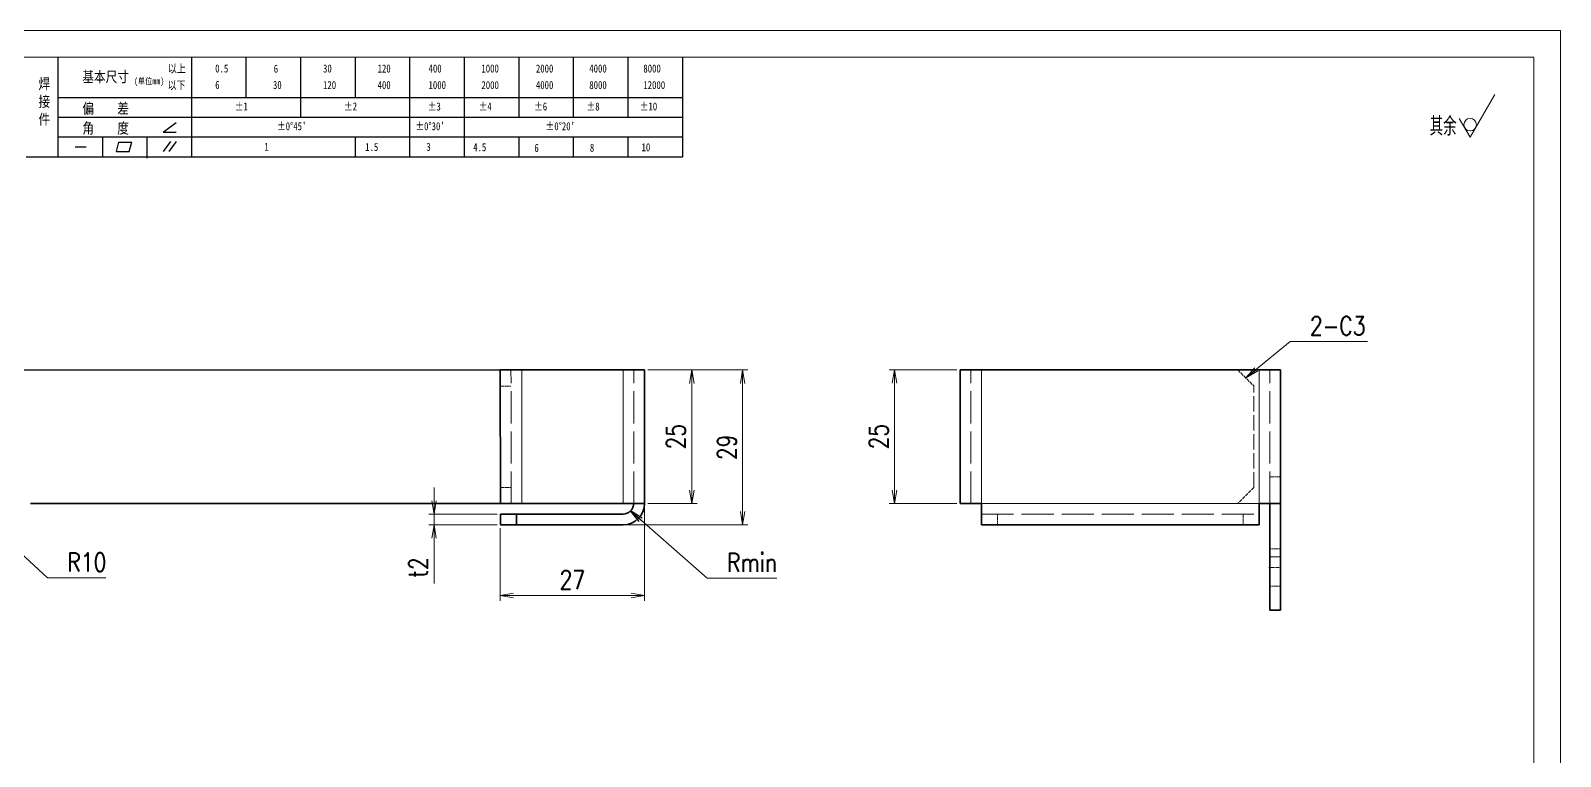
# Model space of a CAD drawing. Header units: millimetres. Extents: x 1333 to 359964, y -52803 to -5704.
# Drawn here: x 177762.5 to 178049.1, y -26240.5 to -26104.6 of the extents above; entities that cross this region are included whole.
import ezdxf

# ---------------------------------------------------------------- set-up
doc = ezdxf.new("R2010")
doc.units = ezdxf.units.MM
doc.header["$LTSCALE"] = 0.5
for name, pattern in [('AM_ISO02W050x2', [3.75, 3, -0.75]), ('AM_ISO08W050x2', [9, 6, -0.75, 1.5, -0.75]), ('DASHDOT', [18.5, 12, -3, 0.5, -3]), ('DASHED', [15, 12, -3]), ('DOT2', [0.125, 0, -0.125])]:
    doc.linetypes.add(name, pattern=pattern)
for name, color, linetype, lineweight in [('中心线', 2, 'AM_ISO08W050x2', 18), ('图框', 7, 'Continuous', 18), ('标注线', 3, 'Continuous', 18), ('粗实线', 7, 'Continuous', 35), ('虚线', 1, 'AM_ISO02W050x2', 18)]:
    doc.layers.add(name, color=color, linetype=linetype, lineweight=lineweight)
doc.layers.add('图\\M+19E79\\M+195B6\\M+18E9A', color=7, linetype='Continuous')
doc.layers.add('打印-禁用', color=7, linetype='Continuous', lineweight=15, plot=False)
doc.styles.add('DIM', font='romans.shx', dxfattribs={"width": 0.8, "bigfont": 'bigfont.shx'})
doc.styles.add('国标', font='simfang.ttf', dxfattribs={"width": 0.8})
doc.styles.add('机械长仿宋', font='gbenor.shx', dxfattribs={"height": 1, "bigfont": 'gbcbig.shx'})
doc.dimstyles.new('DEH 1-1', dxfattribs={"dimtxt": 3.5, "dimasz": 2.5, "dimexe": 1, "dimexo": 0.625, "dimgap": 1.2, "dimtad": 1, "dimtoh": 1, "dimdsep": 46, "dimtxsty": 'DIM', "dimblk": 'OPEN', "dimcen": 0, "dimclrd": 8, "dimclre": 8, "dimclrt": 2, "dimazin": 2, "dimtfac": 0.5, "dimtmove": 0, "dimatfit": 3, "dimldrblk": 'OPEN', "dimfxl": 0, "dimtolj": 2, "dimlwd": 18, "dimlwe": 18, "dimarcsym": 0})
doc.dimstyles.new('DEH 1-1$0', dxfattribs={"dimtxt": 3.5, "dimasz": 2.5, "dimexe": 1, "dimexo": 0.625, "dimgap": 1.2, "dimtad": 1, "dimzin": 9, "dimdsep": 46, "dimtxsty": 'DIM', "dimblk": 'OPEN', "dimcen": 0, "dimclrd": 8, "dimclre": 8, "dimclrt": 2, "dimazin": 2, "dimtfac": 0.5, "dimtmove": 0, "dimatfit": 3, "dimldrblk": 'OPEN', "dimfxl": 0, "dimtolj": 2, "dimlwd": 18, "dimlwe": 18, "dimarcsym": 0})

# ---------------------------------------------------------------- blocks, each defined once
blk = doc.blocks.new('GZDEH零件A3图框V01版')
at = {"layer": '图\\M+19E79\\M+195B6\\M+18E9A', "color": 9}
for p, q in [((2996.09, -1573.08), (2996.09, -1554.46)), ((3021.09, -1561.98), (3021.09, -1554.46)), ((3031.31, -1561.98), (3031.31, -1554.46)), ((3041.53, -1561.98), (3041.53, -1554.46)), ((3051.75, -1561.98), (3051.75, -1554.46)), ((3061.98, -1561.98), (3061.98, -1554.46)), ((3072.2, -1561.98), (3072.2, -1554.46)), ((3082.42, -1561.98), (3082.42, -1554.46)), ((3092.64, -1561.98), (3092.64, -1554.46)), ((3102.86, -1561.98), (3102.86, -1554.46)), ((3113.09, -1573.08), (3113.09, -1554.46)), ((2996.09, -1561.98), (3113.09, -1561.98)), ((3021.09, -1573.08), (3021.09, -1561.98)), ((3041.53, -1565.68), (3041.53, -1561.98)), ((3061.98, -1573.08), (3061.98, -1561.98)), ((3072.2, -1573.08), (3072.2, -1561.98)), ((3082.42, -1565.68), (3082.42, -1561.98)), ((3092.64, -1565.68), (3092.64, -1561.98)), ((3102.86, -1565.68), (3102.86, -1561.98)), ((2996.09, -1565.68), (3113.09, -1565.68)), ((3015.75, -1568.51), (3018.15, -1566.66)), ((2996.09, -1569.38), (3113.09, -1569.38)), ((3004.42, -1573.08), (3004.42, -1569.38)), ((3006.97, -1572.12), (3007.45, -1570.33)), ((3007.45, -1570.33), (3009.86, -1570.33)), ((3009.39, -1572.12), (3009.86, -1570.33)), ((3012.75, -1573.08), (3012.75, -1569.38)), ((3015.75, -1568.51), (3018.15, -1568.51)), ((3015.81, -1572.12), (3017.15, -1570.26)), ((3016.89, -1572.12), (3018.23, -1570.26)), ((3051.75, -1573.08), (3051.75, -1569.38)), ((3082.42, -1573.08), (3082.42, -1569.48)), ((3092.64, -1573.08), (3092.64, -1569.38)), ((3102.86, -1573.08), (3102.86, -1569.38)), ((2990.09, -1573.08), (3113.09, -1573.08)), ((2999.26, -1571.23), (3001.32, -1571.23)), ((3006.97, -1572.12), (3009.39, -1572.12)), ((3012.75, -1573.33), (3012.75, -1573.08))]:
    blk.add_line(p, q, dxfattribs=at)
at = {"layer": '图框', "linetype": 'Continuous'}
for p, q in [((3272.49, -1554.46), (2882.49, -1554.46)), ((3272.49, -1832.96), (3272.49, -1554.46))]:
    blk.add_line(p, q, dxfattribs=at)
at = {"layer": '打印-禁用', "linetype": 'Continuous'}
for p, q in [((3277.49, -1549.46), (2857.49, -1549.46)), ((3277.49, -1846.46), (3277.49, -1549.46))]:
    blk.add_line(p, q, dxfattribs=at)
at = {"layer": '图\\M+19E79\\M+195B6\\M+18E9A', "color": 9, "style": '国标', "width": 0.8}
for s, height, p in [('以上', 1.5, (3016.64, -1557.33)), ('0.5', 1.5, (3025.49, -1557.3)), ('6', 1.5, (3036.45, -1557.34)), ('30', 1.5, (3045.69, -1557.31)), ('120', 1.5, (3055.91, -1557.31)), ('400', 1.5, (3065.46, -1557.31)), ('1000', 1.5, (3075.36, -1557.31)), ('2000', 1.5, (3085.57, -1557.31)), ('4000', 1.5, (3095.57, -1557.31)), ('8000', 1.5, (3105.7, -1557.31)), ('基本尺寸', 2, (3000.6, -1559.1)), ('以下', 1.5, (3016.58, -1560.43)), ('6', 1.5, (3025.49, -1560.38)), ('30', 1.5, (3036.31, -1560.39)), ('120', 1.5, (3045.69, -1560.41)), ('400', 1.5, (3055.91, -1560.41)), ('1000', 1.5, (3065.46, -1560.41)), ('2000', 1.5, (3075.36, -1560.41)), ('4000', 1.5, (3085.57, -1560.41)), ('8000', 1.5, (3095.57, -1560.41)), ('12000', 1.5, (3105.7, -1560.41)), ('偏    差', 2, (3000.6, -1565.04)), ('±1', 1.5, (3029.16, -1564.42)), ('±2', 1.5, (3049.61, -1564.42)), ('±3', 1.5, (3065.3, -1564.42)), ('±4', 1.5, (3074.85, -1564.42)), ('±6', 1.5, (3085.22, -1564.42)), ('±8', 1.5, (3095.06, -1564.42)), ('±10', 1.5, (3105.02, -1564.42)), ('角    度', 2, (3000.6, -1568.74)), ("±0%%D45'", 1.5, (3037.06, -1568.12)), ("±0%%D30'", 1.5, (3062.98, -1568.12)), ("±0%%D20'", 1.5, (3087.38, -1568.12)), ('1', 1.5, (3034.69, -1571.98)), ('1.5', 1.5, (3053.59, -1572.01)), ('3', 1.5, (3065.05, -1571.98)), ('4.5', 1.5, (3073.82, -1572.05)), ('6', 1.5, (3085.28, -1572.19)), ('8', 1.5, (3095.68, -1572.15)), ('10', 1.5, (3105.36, -1572.06))]:
    blk.add_text(s, height=height, dxfattribs=at).set_placement(p)
at = {"layer": '图\\M+19E79\\M+195B6\\M+18E9A', "color": 9, "lineweight": 15, "style": '国标', "width": 0.8}
blk.add_text('(单位mm)', height=1.2, dxfattribs=at).set_placement((3010.27, -1559.51))
at = {"layer": '图\\M+19E79\\M+195B6\\M+18E9A', "color": 9, "insert": (2992.39, -1558.41), "char_height": 2, "width": 3.1877, "attachment_point": 1, "style": '国标'}
blk.add_mtext('焊\\P接\\P件', dxfattribs=at)
blk = doc.blocks.new('DEH A3')
at = {"layer": '图框'}
blk.add_blockref('GZDEH零件A3图框V01版', (-2857.49, 1846.46), dxfattribs=at)
blk = doc.blocks.new('FINISHER_NON')
at = {"layer": '标注线'}
for p, q in [((0, 0), (4.62, 8)), ((-2.02, 3.5), (0, 0))]:
    blk.add_line(p, q, dxfattribs=at)
blk.add_circle((0, 2.33), 1.17, dxfattribs=at)
blk = doc.blocks.new('其余不去材料')
at = {"layer": '标注线'}
blk.add_blockref('FINISHER_NON', (0, 0), dxfattribs=at)
at = {"layer": '标注线', "color": 7, "linetype": 'DOT2', "style": '机械长仿宋'}
blk.add_text('其余', height=3.5, dxfattribs=at).set_placement((-7.56, 0.3))
blk = doc.blocks.new('_Open')
at = {"color": 0, "linetype": 'ByBlock', "lineweight": -2}
for p, q in [((-1, 0.17), (0, 0)), ((-1, -0.17), (0, 0)), ((0, 0), (-1, 0))]:
    blk.add_line(p, q, dxfattribs=at)
blk = doc.blocks.new('*D300')
at = {"layer": 'Defpoints', "color": 0, "transparency": 16777216}
for p in [(177877.54, -26193.12), (177850.54, -26197.12), (177850.54, -26210.35)]:
    blk.add_point(p, dxfattribs=at)
at = {"layer": '标注线', "color": 8, "lineweight": 18, "transparency": 16777216}
for p, q in [((177877.54, -26193.74), (177877.54, -26211.35)), ((177850.54, -26197.75), (177850.54, -26211.35)), ((177875.04, -26210.35), (177853.04, -26210.35))]:
    blk.add_line(p, q, dxfattribs=at)
at = {"layer": '标注线', "color": 8, "lineweight": 18, "transparency": 16777216, "xscale": 2.5, "yscale": 2.5, "zscale": 2.5, "rotation": 180}
blk.add_blockref('_Open', (177850.54, -26210.35), dxfattribs=at)
at = {"layer": '标注线', "color": 8, "lineweight": 18, "transparency": 16777216, "xscale": 2.5, "yscale": 2.5, "zscale": 2.5}
blk.add_blockref('_Open', (177877.54, -26210.35), dxfattribs=at)
at = {"layer": '标注线', "color": 2, "transparency": 16777216, "insert": (177864.04, -26207.4), "char_height": 3.5, "attachment_point": 5, "style": 'DIM'}
blk.add_mtext('\\A2;27', dxfattribs=at)
blk = doc.blocks.new('*D301')
at = {"layer": 'Defpoints', "color": 0, "transparency": 16777216}
for p in [(177877.54, -26168.12), (177873.54, -26197.11), (177895.94, -26197.11)]:
    blk.add_point(p, dxfattribs=at)
at = {"layer": '标注线', "color": 8, "lineweight": 18, "transparency": 16777216}
for p, q in [((177878.17, -26168.12), (177896.94, -26168.12)), ((177895.94, -26170.62), (177895.94, -26194.61)), ((177874.17, -26197.11), (177896.94, -26197.11))]:
    blk.add_line(p, q, dxfattribs=at)
at = {"layer": '标注线', "color": 8, "lineweight": 18, "transparency": 16777216, "xscale": 2.5, "yscale": 2.5, "zscale": 2.5}
for p, rotation in [((177895.94, -26168.12), 90), ((177895.94, -26197.11), 270)]:
    blk.add_blockref('_Open', p, dxfattribs=dict(at, rotation=rotation))
at = {"layer": '标注线', "color": 2, "transparency": 16777216, "insert": (177892.99, -26182.62), "char_height": 3.5, "attachment_point": 5, "rotation": 90, "style": 'DIM'}
blk.add_mtext('\\A2;29', dxfattribs=at)
blk = doc.blocks.new('*D308')
at = {"layer": 'Defpoints', "color": 0, "transparency": 16777216}
for p in [(177878.17, -26168.12), (177886.4, -26168.12), (177877.54, -26193.12)]:
    blk.add_point(p, dxfattribs=at)
at = {"layer": '标注线', "color": 8, "lineweight": 18, "transparency": 16777216}
for p, q in [((177878.79, -26168.12), (177887.4, -26168.12)), ((177886.4, -26190.62), (177886.4, -26170.62)), ((177878.17, -26193.12), (177887.4, -26193.12))]:
    blk.add_line(p, q, dxfattribs=at)
at = {"layer": '标注线', "color": 8, "lineweight": 18, "transparency": 16777216, "xscale": 2.5, "yscale": 2.5, "zscale": 2.5}
for p, rotation in [((177886.4, -26168.12), 90), ((177886.4, -26193.12), 270)]:
    blk.add_blockref('_Open', p, dxfattribs=dict(at, rotation=rotation))
at = {"layer": '标注线', "color": 2, "transparency": 16777216, "insert": (177883.45, -26180.62), "char_height": 3.5, "attachment_point": 5, "rotation": 90, "style": 'DIM'}
blk.add_mtext('\\A2;25', dxfattribs=at)
blk = doc.blocks.new('*D309')
at = {"layer": 'Defpoints', "color": 0, "transparency": 16777216}
for p in [(177936.71, -26168.11), (177924.38, -26193.11), (177936.71, -26193.11)]:
    blk.add_point(p, dxfattribs=at)
at = {"layer": '标注线', "color": 8, "lineweight": 18, "transparency": 16777216}
for p, q in [((177936.08, -26168.11), (177923.38, -26168.11)), ((177924.38, -26170.61), (177924.38, -26190.61)), ((177936.08, -26193.11), (177923.38, -26193.11))]:
    blk.add_line(p, q, dxfattribs=at)
at = {"layer": '标注线', "color": 8, "lineweight": 18, "transparency": 16777216, "xscale": 2.5, "yscale": 2.5, "zscale": 2.5}
for p, rotation in [((177924.38, -26168.11), 90), ((177924.38, -26193.11), 270)]:
    blk.add_blockref('_Open', p, dxfattribs=dict(at, rotation=rotation))
at = {"layer": '标注线', "color": 2, "transparency": 16777216, "insert": (177921.43, -26180.61), "char_height": 3.5, "attachment_point": 5, "rotation": 90, "style": 'DIM'}
blk.add_mtext('\\A2;25', dxfattribs=at)
blk = doc.blocks.new('*D312')
at = {"layer": 'Defpoints', "color": 0, "transparency": 16777216}
for p in [(177850.54, -26195.11), (177838.12, -26197.11), (177850.54, -26197.11)]:
    blk.add_point(p, dxfattribs=at)
at = {"layer": '标注线', "color": 8, "lineweight": 18, "transparency": 16777216}
for p, q in [((177838.12, -26192.61), (177838.12, -26190.11)), ((177849.92, -26195.11), (177837.12, -26195.11)), ((177838.12, -26195.11), (177838.12, -26197.11)), ((177849.92, -26197.11), (177837.12, -26197.11)), ((177838.12, -26199.61), (177838.12, -26208.11))]:
    blk.add_line(p, q, dxfattribs=at)
at = {"layer": '标注线', "color": 8, "lineweight": 18, "transparency": 16777216, "xscale": 2.5, "yscale": 2.5, "zscale": 2.5}
for p, rotation in [((177838.12, -26195.11), 270), ((177838.12, -26197.11), 90)]:
    blk.add_blockref('_Open', p, dxfattribs=dict(at, rotation=rotation))
at = {"layer": '标注线', "color": 2, "transparency": 16777216, "insert": (177835.17, -26205.11), "char_height": 3.5, "attachment_point": 5, "rotation": 90, "style": 'DIM'}
blk.add_mtext('\\A2;t2', dxfattribs=at)

msp = doc.modelspace()

# ---------------------------------------------------------------- linework, layer by layer
at = {"color": 7, "lineweight": 13}
for p, q in [((177854.544, -26193.114), (177854.542, -26168.114)), ((177873.544, -26193.113), (177873.542, -26168.113)), ((177940.706, -26193.111), (177940.709, -26168.111)), ((177992.706, -26193.116), (177992.709, -26168.117)), ((177940.706, -26193.111), (177992.706, -26193.116))]:
    msp.add_line(p, q, dxfattribs=at)
at = {"color": 7, "lineweight": 13, "ltscale": 0.05}
msp.add_line((177996.705, -26203.124), (177994.705, -26203.124), dxfattribs=at)
at = {"layer": '中心线', "linetype": 'DASHDOT', "lineweight": 13, "ltscale": 0.06}
for p, q in [((177994.505, -26205.125), (177996.905, -26205.126)), ((177994.505, -26205.127), (177996.905, -26205.127))]:
    msp.add_line(p, q, dxfattribs=at)
at = {"layer": '粗实线', "lineweight": 35}
for p, q in [((177722.542, -26168.128), (177850.542, -26168.121)), ((177850.544, -26193.115), (177850.542, -26168.115)), ((177877.544, -26193.113), (177877.542, -26168.113)), ((177936.706, -26193.11), (177936.709, -26168.11)), ((177940.709, -26168.111), (177992.709, -26168.117)), ((177996.706, -26193.117), (177996.709, -26168.117)), ((177762.544, -26193.126), (177873.544, -26193.119)), ((177762.544, -26193.126), (177873.544, -26193.12)), ((177853.544, -26195.114), (177873.544, -26195.113)), ((177940.706, -26197.111), (177992.706, -26197.117))]:
    msp.add_line(p, q, dxfattribs=at)
at = {"layer": '粗实线', "lineweight": 35, "ltscale": 0.475}
for p, q in [((177854.542, -26168.114), (177873.542, -26168.113)), ((177873.544, -26193.113), (177854.544, -26193.114)), ((177873.544, -26193.113), (177854.544, -26193.114))]:
    msp.add_line(p, q, dxfattribs=at)
at = {"layer": '粗实线', "lineweight": 35, "ltscale": 0.1}
for p, q in [((177936.709, -26168.11), (177940.709, -26168.111)), ((177992.709, -26168.117), (177996.709, -26168.117)), ((177936.706, -26193.11), (177940.706, -26193.111)), ((177992.706, -26193.117), (177996.706, -26193.117))]:
    msp.add_line(p, q, dxfattribs=at)
at = {"layer": '粗实线', "lineweight": 35, "ltscale": 0.000135791}
for p, q in [((177850.544, -26193.12), (177850.544, -26193.115)), ((177852.544, -26193.115), (177852.544, -26193.12))]:
    msp.add_line(p, q, dxfattribs=at)
at = {"layer": '粗实线', "lineweight": 35, "ltscale": 0.05}
for p, q in [((177852.544, -26193.12), (177850.544, -26193.12)), ((177875.544, -26193.113), (177877.544, -26193.113)), ((177850.544, -26197.115), (177850.544, -26195.115)), ((177853.544, -26197.114), (177853.544, -26195.114)), ((177996.704, -26213.124), (177994.704, -26213.124))]:
    msp.add_line(p, q, dxfattribs=at)
at = {"layer": '粗实线', "lineweight": 35, "ltscale": 0.100006}
for p, q in [((177940.706, -26193.111), (177940.706, -26197.111)), ((177992.706, -26193.116), (177992.706, -26197.117))]:
    msp.add_line(p, q, dxfattribs=at)
at = {"layer": '粗实线', "lineweight": 35, "ltscale": 0.250015}
for p, q in [((177994.706, -26193.124), (177994.705, -26203.124)), ((177996.705, -26203.124), (177996.706, -26193.124))]:
    msp.add_line(p, q, dxfattribs=at)
at = {"layer": '粗实线', "lineweight": 35, "ltscale": 0.075}
for p, q in [((177850.544, -26195.115), (177853.544, -26195.114)), ((177850.544, -26197.115), (177853.544, -26197.114)), ((177850.544, -26197.12), (177853.544, -26197.12))]:
    msp.add_line(p, q, dxfattribs=at)
at = {"layer": '粗实线', "lineweight": 35, "ltscale": 0.000130133}
msp.add_line((177850.544, -26197.115), (177850.544, -26197.12), dxfattribs=at)
at = {"layer": '粗实线', "lineweight": 35, "ltscale": 0.5}
for p, q in [((177853.544, -26197.114), (177873.544, -26197.113)), ((177853.544, -26197.12), (177873.544, -26197.119))]:
    msp.add_line(p, q, dxfattribs=at)
at = {"layer": '粗实线', "lineweight": 35, "ltscale": 0.000147106}
msp.add_line((177873.544, -26197.113), (177873.544, -26197.119), dxfattribs=at)
at = {"layer": '粗实线', "lineweight": 35, "ltscale": 0.25}
for p, q in [((177994.704, -26213.124), (177994.705, -26203.124)), ((177996.705, -26203.124), (177996.704, -26213.124))]:
    msp.add_line(p, q, dxfattribs=at)
at = {"layer": '粗实线', "lineweight": 35}
for centre, major_axis, ratio, start_param, end_param in [((177854.542, -26168.114), (-4, 0), 0.0001132, 4.7123889, 6.2831852), ((177873.542, -26168.113), (-4, 0), 0.0001132, 3.1415926, 4.7123889), ((177854.544, -26193.114), (-4, 0), 0.0001132, 4.7123889, 6.2831852), ((177854.544, -26193.114), (-2, 0), 0.0001132, 4.7123889, 6.2831852), ((177873.544, -26193.113), (-2, 0), 0.0001132, 3.1415926, 4.7123889), ((177873.544, -26193.113), (2, -0.001), 1, 4.7129952, 6.2837915), ((177873.544, -26193.113), (4, -0.002), 1, 4.7129952, 6.2837915), ((177873.544, -26193.113), (-4, 0), 0.0001132, 3.1415926, 4.7123889), ((177873.544, -26193.119), (-2, 0), 0.0001132, 1.5707963, 3.1415926), ((177873.544, -26193.119), (-4, 0), 0.0001132, 1.5707963, 2.0943929)]:
    msp.add_ellipse(centre, major_axis=major_axis, ratio=ratio, start_param=start_param, end_param=end_param, dxfattribs=at)
at = {"layer": '虚线', "linetype": 'DASHED', "lineweight": 13}
for p, q in [((177873.542, -26168.12), (177722.542, -26168.129)), ((177850.542, -26168.121), (177873.542, -26168.119)), ((177852.544, -26193.115), (177852.542, -26168.115)), ((177854.544, -26193.114), (177854.542, -26168.114)), ((177873.544, -26193.113), (177873.542, -26168.113)), ((177873.544, -26193.119), (177873.542, -26168.119)), ((177873.544, -26193.12), (177873.542, -26168.12)), ((177875.544, -26193.113), (177875.542, -26168.113)), ((177938.706, -26193.111), (177938.709, -26168.111)), ((177940.706, -26193.111), (177940.709, -26168.111)), ((177940.706, -26193.112), (177940.709, -26168.112)), ((177940.706, -26193.112), (177940.709, -26168.112)), ((177992.706, -26193.117), (177992.709, -26168.117)), ((177994.706, -26193.117), (177994.709, -26168.117)), ((177940.706, -26193.111), (177992.706, -26193.117)), ((177940.706, -26193.112), (177988.706, -26193.118)), ((177940.706, -26195.111), (177992.706, -26195.117))]:
    msp.add_line(p, q, dxfattribs=at)
at = {"layer": '虚线', "linetype": 'DASHED', "lineweight": 13, "ltscale": 0.05}
for p, q in [((177852.542, -26168.12), (177850.542, -26168.12)), ((177852.542, -26171.12), (177850.542, -26171.12)), ((177852.543, -26190.12), (177850.543, -26190.12)), ((177996.707, -26188.127), (177994.707, -26188.127)), ((177877.544, -26193.119), (177875.544, -26193.119)), ((177853.544, -26195.12), (177853.544, -26197.12)), ((177943.706, -26197.113), (177943.706, -26195.113)), ((177989.706, -26195.118), (177989.706, -26197.118)), ((177994.706, -26201.625), (177996.706, -26201.626)), ((177994.706, -26201.627), (177996.706, -26201.627)), ((177994.705, -26208.625), (177996.705, -26208.626)), ((177994.705, -26208.627), (177996.705, -26208.627))]:
    msp.add_line(p, q, dxfattribs=at)
at = {"layer": '虚线', "linetype": 'DASHED', "lineweight": 13, "ltscale": 0.475}
for p, q in [((177873.542, -26168.113), (177854.542, -26168.114)), ((177991.707, -26190.118), (177991.709, -26171.118))]:
    msp.add_line(p, q, dxfattribs=at)
at = {"layer": '虚线', "linetype": 'DASHED', "lineweight": 13, "ltscale": 0.106066}
for p, q in [((177988.709, -26168.118), (177991.709, -26171.118)), ((177991.707, -26190.118), (177988.706, -26193.118))]:
    msp.add_line(p, q, dxfattribs=at)
at = {"layer": '虚线', "linetype": 'DASHED', "lineweight": 13, "ltscale": 2.8591e-05}
msp.add_line((177938.706, -26193.111), (177938.706, -26193.112), dxfattribs=at)
at = {"layer": '虚线', "linetype": 'DASHED', "lineweight": 13, "ltscale": 0.000167032}
msp.add_line((177996.706, -26193.124), (177996.706, -26193.117), dxfattribs=at)
at = {"layer": '虚线', "linetype": 'DASHED', "lineweight": 13, "ltscale": 0.075}
msp.add_line((177850.544, -26195.12), (177853.544, -26195.12), dxfattribs=at)
at = {"layer": '虚线', "linetype": 'DASHED', "lineweight": 13, "ltscale": 0.5}
msp.add_line((177853.544, -26195.12), (177873.544, -26195.119), dxfattribs=at)
at = {"layer": '虚线', "linetype": 'DASHED', "lineweight": 13, "ltscale": 0.000147106}
msp.add_line((177873.544, -26195.113), (177873.544, -26195.119), dxfattribs=at)
at = {"layer": '虚线', "linetype": 'DASHED', "lineweight": 13, "ltscale": 3.00958e-05}
msp.add_line((177992.706, -26197.118), (177992.706, -26197.117), dxfattribs=at)
at = {"layer": '虚线', "linetype": 'DASHED', "lineweight": 13, "ltscale": 7.52395e-05}
msp.add_line((177996.704, -26213.124), (177996.704, -26213.127), dxfattribs=at)
at = {"layer": '虚线', "linetype": 'DASHED', "lineweight": 13}
for centre, major_axis, start_param, end_param in [((177854.542, -26168.114), (-2, 0), 4.7123889, 6.2831852), ((177873.542, -26168.113), (-2, 0), 3.1415926, 4.7123889), ((177873.542, -26168.119), (-2, 0), 1.5707963, 3.1415926), ((177873.542, -26168.119), (-4, 0), 1.5707963, 3.1415926), ((177873.544, -26193.119), (-4, 0), 2.0943929, 3.1415926)]:
    msp.add_ellipse(centre, major_axis=major_axis, ratio=0.0001132, start_param=start_param, end_param=end_param, dxfattribs=at)

# ---------------------------------------------------------------- block references
at = {"layer": '图框'}
msp.add_blockref('DEH A3', (177629.131, -26401.55), dxfattribs=at)
at = {"layer": '标注线'}
msp.add_blockref('其余不去材料', (178032.212, -26124.514), dxfattribs=at)

# ---------------------------------------------------------------- texts
at = {"layer": '标注线', "color": 2, "char_height": 3.5, "attachment_point": 7, "style": 'DIM'}
for s, insert in [('\\A2;2-C3', (178002.192, -26161.598)), ('\\A2;R10', (177769.419, -26205.87)), ('Rmin', (177893.007, -26205.928))]:
    msp.add_mtext(s, dxfattribs=dict(at, insert=insert))

# ---------------------------------------------------------------- dimensions: what is measured, and where the dimension line sits
at = {"layer": '标注线'}
dim = msp.add_linear_dim(base=(177895.935, -26197.113), p1=(177877.542, -26168.119), p2=(177873.544, -26197.113), angle=90, dimstyle='DEH 1-1$0', override={"dimdec": 1}, dxfattribs=at)
dim.commit()
dim.dimension.update_dxf_attribs({"geometry": '*D301', "text_midpoint": (177892.985, -26182.616)})
for base, p1, p2, picture, middle in [((177886.396, -26168.119), (177877.544, -26193.119), (177878.167, -26168.119), '*D308', (177883.446, -26180.619)), ((177924.376, -26193.11), (177936.709, -26168.11), (177936.706, -26193.11), '*D309', (177921.426, -26180.61))]:
    dim = msp.add_linear_dim(base=base, p1=p1, p2=p2, angle=90, dimstyle='DEH 1-1$0', dxfattribs=at)
    dim.commit()
    dim.dimension.update_dxf_attribs({"geometry": picture, "text_midpoint": middle})
dim = msp.add_linear_dim(base=(177838.121, -26197.115), p1=(177850.544, -26195.115), p2=(177850.544, -26197.115), angle=90, text='t<>', dimstyle='DEH 1-1$0', dxfattribs=at)
dim.commit()
dim.dimension.update_dxf_attribs({"geometry": '*D312', "text_midpoint": (177835.171, -26205.115)})
dim = msp.add_linear_dim(base=(177850.544, -26210.348), p1=(177877.544, -26193.119), p2=(177850.544, -26197.12), dimstyle='DEH 1-1$0', dxfattribs=at)
dim.commit()
dim.dimension.update_dxf_attribs({"geometry": '*D300', "text_midpoint": (177864.044, -26207.398)})

# ---------------------------------------------------------------- leaders
at = {"layer": '标注线', "annotation_type": 0, "has_hookline": 1, "hookline_direction": 0}
for points, text_width in [([(177990.209, -26169.618), (177998.492, -26162.798), (178000.992, -26162.798)], 10.8), ([(177874.958, -26194.527), (177889.307, -26207.128), (177891.807, -26207.128)], 9.333), ([(177754.707, -26196.915), (177765.719, -26207.07), (177768.219, -26207.07)], 7.2)]:
    msp.add_leader(points, dimstyle='DEH 1-1', override={"dimgap": 1.2, "dimtad": 1}, dxfattribs=dict(at, text_width=text_width))

doc.saveas('drawing.dxf')
